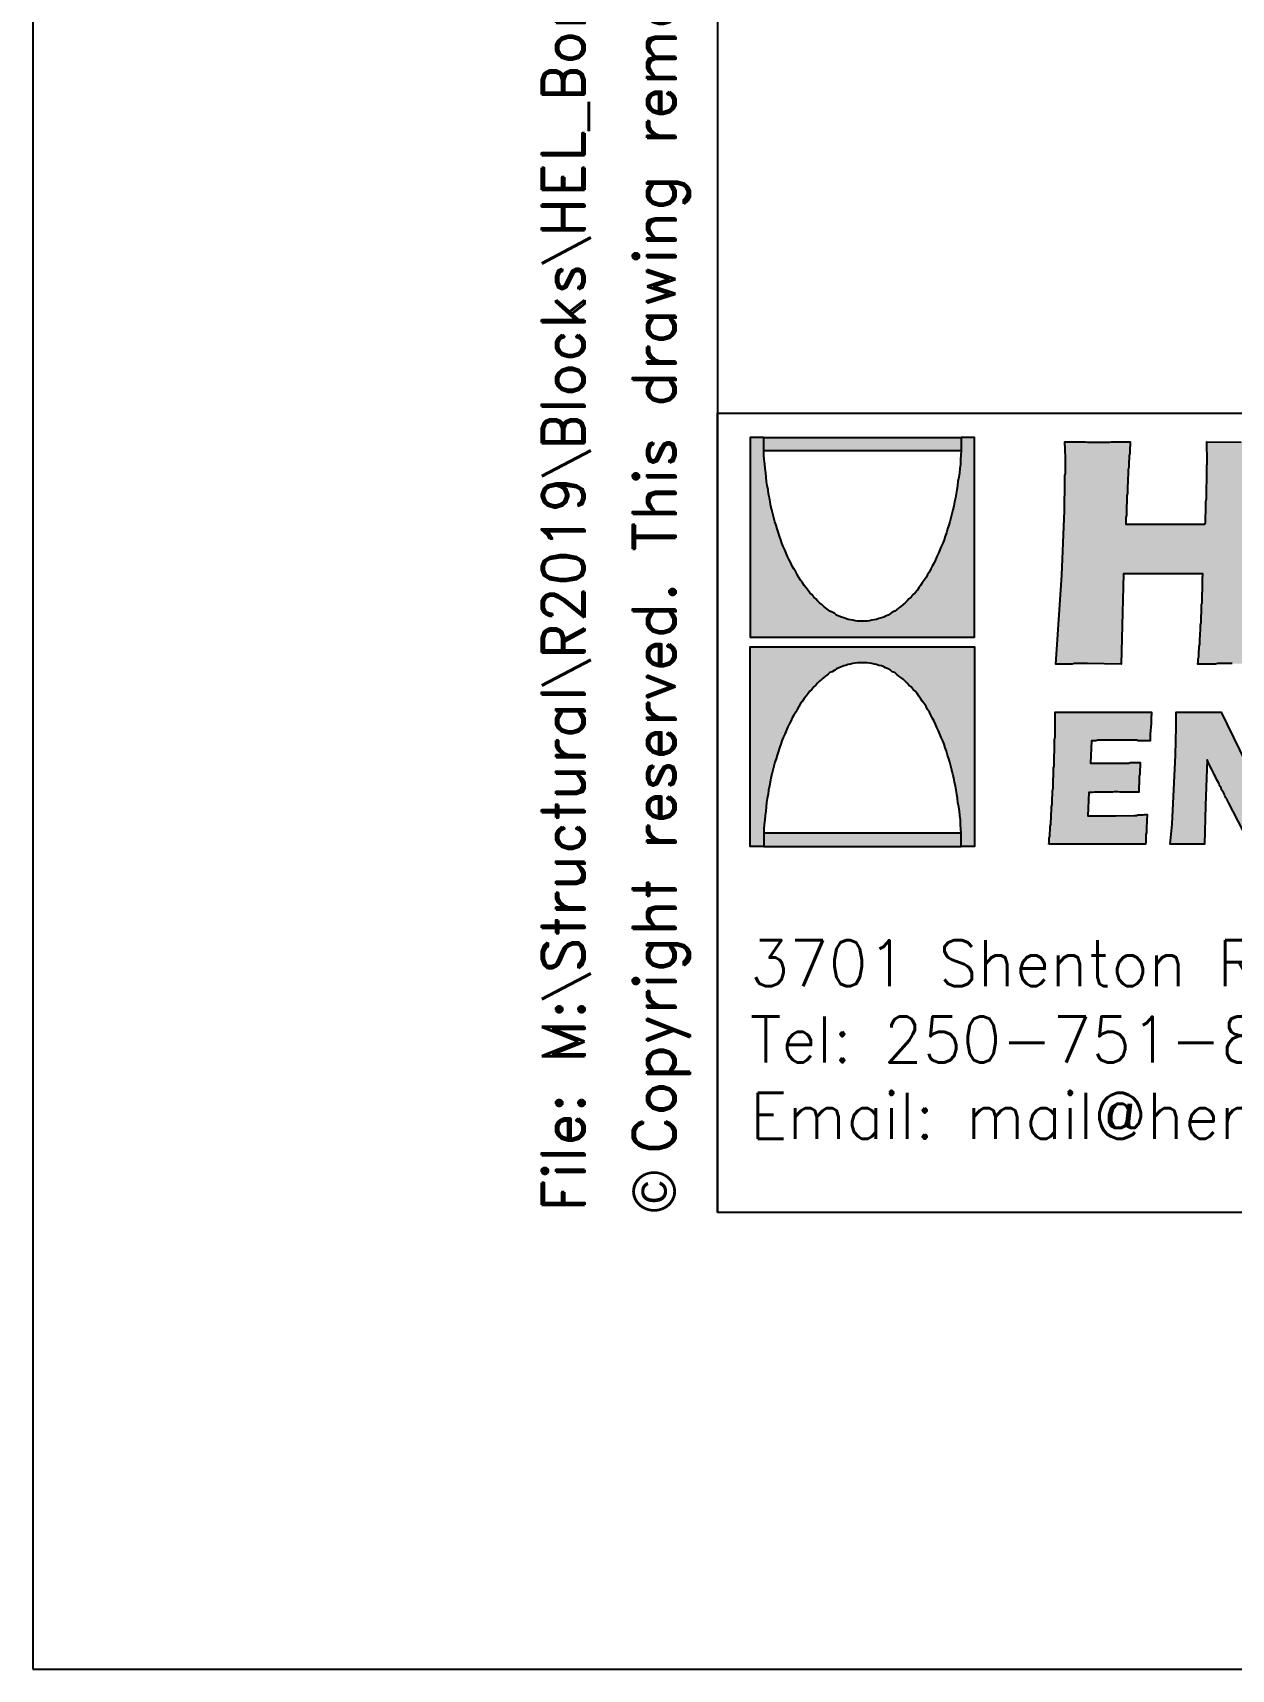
# Model space of a CAD drawing. Extents: x 0 to 8.5, y -0.4 to 11.
# Drawn here: x 0 to 1.313, y 0 to 1.791 of the extents above; entities that cross this region are included whole.
import ezdxf

# ---------------------------------------------------------------- set-up
doc = ezdxf.new("R2010")
doc.units = 0
doc.header["$LTSCALE"] = 10
doc.header["$MEASUREMENT"] = 0
doc.layers.add('BDR-18', color=1, linetype='Continuous')
doc.layers.add('BDR-25', color=4, linetype='Continuous')
doc.styles.add('HEL-Logo2', font='ROMANS.shx')
doc.styles.add('HEL-Title4', font='romand.shx')

# ---------------------------------------------------------------- blocks, each defined once
blk = doc.blocks.new('hel_logo_sm_borderless')
at = {"layer": 'BDR-18', "linetype": 'ByBlock'}
h = blk.add_hatch(color=256, dxfattribs=at)
h.dxf.hatch_style = 1
h.paths.add_polyline_path([(0.0506, -0.0267), (0.2668, -0.0267), (0.2668, -0.0413), (0.0506, -0.0413)], flags=17)
h.paths.add_polyline_path([(0.0506, -0.0413), (0.0506, -0.0267), (0.0501, -0.0267), (0.0355, -0.0267), (0.0355, -0.2451), (0.2814, -0.2451), (0.2814, -0.0267), (0.2673, -0.0267), (0.2668, -0.0267), (0.2668, -0.0413), (0.2663, -0.046), (0.2658, -0.0507), (0.2658, -0.0559), (0.2653, -0.0606), (0.2647, -0.0653), (0.2642, -0.07), (0.2632, -0.0747), (0.2626, -0.0794), (0.2621, -0.0841), (0.2611, -0.0882), (0.2606, -0.0929), (0.2595, -0.0971), (0.2585, -0.1018), (0.2574, -0.1059), (0.2564, -0.1101), (0.2554, -0.1148), (0.2543, -0.119), (0.2533, -0.1226), (0.2517, -0.1268), (0.2507, -0.1309), (0.2491, -0.1346), (0.2481, -0.1388), (0.2465, -0.1424), (0.2449, -0.1461), (0.2434, -0.1497), (0.2418, -0.1533), (0.2402, -0.157), (0.2387, -0.1606), (0.2371, -0.1638), (0.235, -0.1674), (0.2335, -0.1705), (0.2319, -0.1737), (0.2298, -0.1768), (0.2283, -0.1799), (0.2262, -0.183), (0.2241, -0.1857), (0.222, -0.1888), (0.2204, -0.1914), (0.2184, -0.194), (0.2163, -0.1966), (0.2142, -0.1987), (0.2121, -0.2013), (0.2095, -0.2034), (0.2074, -0.2055), (0.2053, -0.2075), (0.2032, -0.2096), (0.2006, -0.2117), (0.1986, -0.2133), (0.196, -0.2154), (0.1939, -0.2169), (0.1913, -0.218), (0.1892, -0.2195), (0.1866, -0.2211), (0.184, -0.2221), (0.1819, -0.2232), (0.1793, -0.2242), (0.1767, -0.2247), (0.1741, -0.2258), (0.1715, -0.2263), (0.1689, -0.2268), (0.1663, -0.2273), (0.1636, -0.2279), (0.161, -0.2279), (0.1584, -0.2279), (0.1558, -0.2279), (0.1532, -0.2279), (0.1506, -0.2273), (0.148, -0.2268), (0.1454, -0.2263), (0.1428, -0.2258), (0.1402, -0.2247), (0.1381, -0.2242), (0.1355, -0.2232), (0.1329, -0.2221), (0.1303, -0.2211), (0.1282, -0.2195), (0.1256, -0.218), (0.123, -0.2169), (0.1209, -0.2154), (0.1183, -0.2133), (0.1162, -0.2117), (0.1141, -0.2096), (0.1115, -0.2075), (0.1095, -0.2055), (0.1074, -0.2034), (0.1053, -0.2013), (0.1032, -0.1987), (0.1011, -0.1966), (0.099, -0.194), (0.097, -0.1914), (0.0949, -0.1888), (0.0928, -0.1857), (0.0907, -0.183), (0.0891, -0.1799), (0.0871, -0.1768), (0.0855, -0.1737), (0.0834, -0.1705), (0.0818, -0.1674), (0.0803, -0.1638), (0.0782, -0.1606), (0.0766, -0.157), (0.0751, -0.1533), (0.0735, -0.1497), (0.0719, -0.1461), (0.0704, -0.1424), (0.0693, -0.1388), (0.0678, -0.1346), (0.0667, -0.1309), (0.0652, -0.1268), (0.0641, -0.1226), (0.0626, -0.119), (0.0615, -0.1148), (0.0605, -0.1101), (0.0594, -0.1059), (0.0584, -0.1018), (0.0574, -0.0971), (0.0568, -0.0929), (0.0558, -0.0882), (0.0553, -0.0841), (0.0542, -0.0794), (0.0537, -0.0747), (0.0532, -0.07), (0.0527, -0.0653), (0.0521, -0.0606), (0.0516, -0.0559), (0.0511, -0.0507), (0.0506, -0.046)])
h = blk.add_hatch(color=256, dxfattribs=at)
h.dxf.hatch_style = 1
h.paths.add_polyline_path([(0.3705, -0.2748), (0.3768, -0.1773), (0.3799, -0.1065), (0.3804, -0.0747), (0.3804, -0.0731), (0.3804, -0.0715), (0.3804, -0.07), (0.3804, -0.0679), (0.3809, -0.0663), (0.3809, -0.0648), (0.3809, -0.0632), (0.3809, -0.0616), (0.3809, -0.0596), (0.3809, -0.058), (0.3809, -0.0564), (0.3809, -0.0549), (0.3809, -0.0533), (0.3809, -0.0517), (0.3809, -0.0502), (0.3809, -0.0486), (0.3804, -0.0314), (0.382, -0.0314), (0.3835, -0.0314), (0.3867, -0.0314), (0.3898, -0.0314), (0.3924, -0.0314), (0.395, -0.0314), (0.3976, -0.0314), (0.4002, -0.0314), (0.4028, -0.0314), (0.4049, -0.0319), (0.407, -0.0319), (0.4091, -0.0319), (0.4111, -0.0319), (0.4132, -0.0319), (0.4148, -0.0319), (0.4164, -0.0319), (0.4179, -0.0319), (0.421, -0.0319), (0.4221, -0.0319), (0.4242, -0.0319), (0.4257, -0.0319), (0.4273, -0.0319), (0.4294, -0.0319), (0.4315, -0.0314), (0.4335, -0.0314), (0.4362, -0.0314), (0.4382, -0.0314), (0.4408, -0.0314), (0.4434, -0.0314), (0.4461, -0.0314), (0.4492, -0.0314), (0.4518, -0.0314), (0.4518, -0.033), (0.4518, -0.0346), (0.4518, -0.0361), (0.4513, -0.0377), (0.4513, -0.0392), (0.4513, -0.0408), (0.4513, -0.0424), (0.4513, -0.0439), (0.4507, -0.0471), (0.4507, -0.0502), (0.4502, -0.0533), (0.4502, -0.0564), (0.4502, -0.059), (0.4497, -0.0622), (0.4497, -0.0653), (0.4497, -0.0679), (0.4492, -0.071), (0.4492, -0.0742), (0.4492, -0.0768), (0.4487, -0.0794), (0.4487, -0.0825), (0.4487, -0.0851), (0.4487, -0.0877), (0.4481, -0.0908), (0.4481, -0.0934), (0.4481, -0.096), (0.4481, -0.0986), (0.4476, -0.1012), (0.4476, -0.1039), (0.4476, -0.1065), (0.4476, -0.1091), (0.4476, -0.1117), (0.4471, -0.1143), (0.4471, -0.1169), (0.4471, -0.1195), (0.4471, -0.1216), (0.5336, -0.1216), (0.5341, -0.12), (0.5341, -0.1179), (0.5341, -0.1158), (0.5341, -0.1137), (0.5341, -0.1117), (0.5346, -0.1096), (0.5346, -0.107), (0.5346, -0.1044), (0.5346, -0.1023), (0.5346, -0.0997), (0.5346, -0.0966), (0.5352, -0.094), (0.5352, -0.0913), (0.5352, -0.0882), (0.5352, -0.0851), (0.5352, -0.0835), (0.5352, -0.0825), (0.5352, -0.0809), (0.5352, -0.0794), (0.5357, -0.0762), (0.5357, -0.0736), (0.5357, -0.071), (0.5357, -0.0684), (0.5357, -0.0658), (0.5357, -0.0632), (0.5357, -0.0611), (0.5357, -0.059), (0.5357, -0.0575), (0.5362, -0.0554), (0.5362, -0.0538), (0.5362, -0.0523), (0.5362, -0.0507), (0.5362, -0.0481), (0.5362, -0.0471), (0.5362, -0.0455), (0.5362, -0.0434), (0.5357, -0.0413), (0.5357, -0.0392), (0.5357, -0.0372), (0.5357, -0.034), (0.5357, -0.0314), (0.5732, -0.0319), (0.5753, -0.0319), (0.5763, -0.0319), (0.5779, -0.0319), (0.5789, -0.0319), (0.581, -0.0319), (0.5826, -0.0319), (0.5847, -0.0314), (0.5867, -0.0314), (0.5893, -0.0314), (0.5919, -0.0314), (0.5946, -0.0314), (0.5972, -0.0314), (0.5987, -0.0314), (0.6003, -0.0314), (0.6018, -0.0314), (0.6034, -0.0314), (0.605, -0.0314), (0.6065, -0.0314), (0.6065, -0.034), (0.6065, -0.0372), (0.606, -0.0398), (0.606, -0.0429), (0.606, -0.0455), (0.606, -0.0481), (0.6055, -0.0507), (0.6055, -0.0538), (0.6055, -0.0564), (0.605, -0.059), (0.605, -0.0616), (0.605, -0.0643), (0.6045, -0.0669), (0.6045, -0.0695), (0.6045, -0.0715), (0.6045, -0.0742), (0.6039, -0.0768), (0.6039, -0.0794), (0.6039, -0.0814), (0.6034, -0.0841), (0.6034, -0.0867), (0.6034, -0.0887), (0.6034, -0.0913), (0.6029, -0.0934), (0.6029, -0.096), (0.6029, -0.0981), (0.6029, -0.1002), (0.6024, -0.1028), (0.6024, -0.1049), (0.6024, -0.107), (0.6024, -0.1091), (0.6024, -0.1111), (0.6018, -0.1132), (0.6018, -0.1153), (0.6018, -0.1174), (0.6018, -0.1195), (0.6018, -0.1216), (0.6013, -0.1236), (0.6013, -0.1257), (0.6013, -0.1278), (0.6013, -0.1294), (0.6013, -0.1315), (0.6008, -0.1335), (0.6008, -0.1351), (0.6008, -0.1372), (0.6008, -0.1388), (0.6008, -0.1408), (0.6008, -0.1424), (0.6003, -0.144), (0.6003, -0.1461), (0.6003, -0.1476), (0.6003, -0.1492), (0.6003, -0.1507), (0.6003, -0.1528), (0.6003, -0.1544), (0.5998, -0.156), (0.5998, -0.1575), (0.5998, -0.1591), (0.5998, -0.1617), (0.5998, -0.1648), (0.5998, -0.1679), (0.5992, -0.1705), (0.5992, -0.1731), (0.5992, -0.1763), (0.5992, -0.1789), (0.5992, -0.182), (0.5992, -0.1851), (0.5987, -0.1883), (0.5987, -0.1909), (0.5987, -0.194), (0.5987, -0.1956), (0.5987, -0.1971), (0.5987, -0.1987), (0.5987, -0.2002), (0.5987, -0.2018), (0.5987, -0.2039), (0.5987, -0.2055), (0.5987, -0.207), (0.5987, -0.2086), (0.5982, -0.2101), (0.5982, -0.2117), (0.5982, -0.2133), (0.5982, -0.2154), (0.5982, -0.2169), (0.5982, -0.2185), (0.5982, -0.22), (0.5982, -0.2216), (0.5982, -0.2237), (0.5982, -0.2253), (0.5982, -0.2268), (0.5982, -0.2289), (0.5982, -0.2305), (0.5982, -0.232), (0.5982, -0.2341), (0.5982, -0.2357), (0.5982, -0.2372), (0.5982, -0.2393), (0.5982, -0.2409), (0.5982, -0.243), (0.5982, -0.2445), (0.5982, -0.2466), (0.5982, -0.2482), (0.5982, -0.2503), (0.5982, -0.2518), (0.5982, -0.2539), (0.5982, -0.2555), (0.5982, -0.2576), (0.5982, -0.2596), (0.5982, -0.2612), (0.5982, -0.2633), (0.5982, -0.2649), (0.5982, -0.2669), (0.5982, -0.269), (0.5982, -0.2711), (0.5982, -0.2727), (0.5982, -0.2748), (0.5633, -0.2742), (0.5607, -0.2742), (0.5596, -0.2742), (0.5581, -0.2742), (0.556, -0.2742), (0.5544, -0.2742), (0.5523, -0.2742), (0.5497, -0.2742), (0.5477, -0.2742), (0.5451, -0.2748), (0.5424, -0.2748), (0.5393, -0.2748), (0.5378, -0.2748), (0.5362, -0.2748), (0.5346, -0.2748), (0.5331, -0.2748), (0.531, -0.2748), (0.5294, -0.2748), (0.5279, -0.2748), (0.5258, -0.2748), (0.5263, -0.2721), (0.5263, -0.2695), (0.5268, -0.2664), (0.5268, -0.2638), (0.5268, -0.2612), (0.5273, -0.2581), (0.5273, -0.2555), (0.5279, -0.2529), (0.5279, -0.2497), (0.5279, -0.2466), (0.5284, -0.244), (0.5284, -0.2409), (0.5289, -0.2378), (0.5289, -0.2352), (0.5289, -0.232), (0.5294, -0.2289), (0.5294, -0.2273), (0.5294, -0.2258), (0.5294, -0.2242), (0.5294, -0.2226), (0.5294, -0.2211), (0.5299, -0.2195), (0.5299, -0.218), (0.5299, -0.2164), (0.5299, -0.2148), (0.5299, -0.2133), (0.5299, -0.2112), (0.5299, -0.2096), (0.5305, -0.2081), (0.5305, -0.2065), (0.5305, -0.2049), (0.5305, -0.2034), (0.5305, -0.2018), (0.5305, -0.1997), (0.5305, -0.1982), (0.5305, -0.1966), (0.531, -0.195), (0.531, -0.1935), (0.531, -0.1914), (0.531, -0.1898), (0.531, -0.1883), (0.531, -0.1862), (0.531, -0.1846), (0.531, -0.183), (0.531, -0.181), (0.531, -0.1794), (0.5315, -0.1778), (0.5315, -0.1758), (0.4445, -0.1758), (0.4419, -0.2748), (0.4049, -0.2742), (0.4028, -0.2742), (0.4012, -0.2742), (0.4002, -0.2742), (0.3986, -0.2742), (0.3966, -0.2742), (0.395, -0.2742), (0.3929, -0.2742), (0.3908, -0.2742), (0.3882, -0.2748), (0.3856, -0.2748), (0.383, -0.2748), (0.3804, -0.2748), (0.3788, -0.2748), (0.3773, -0.2748), (0.3757, -0.2748), (0.3742, -0.2748), (0.3726, -0.2748)])
h = blk.add_hatch(color=256, dxfattribs=at)
h.dxf.hatch_style = 1
h.paths.add_polyline_path([(0.0506, -0.4743), (0.2668, -0.4743), (0.2668, -0.4597), (0.0506, -0.4597)], flags=17)
h.paths.add_polyline_path([(0.0506, -0.4597), (0.0506, -0.4743), (0.0501, -0.4743), (0.0355, -0.4743), (0.0355, -0.256), (0.2814, -0.256), (0.2814, -0.4743), (0.2673, -0.4743), (0.2668, -0.4743), (0.2668, -0.4597), (0.2663, -0.455), (0.2658, -0.4503), (0.2658, -0.4451), (0.2653, -0.4404), (0.2647, -0.4358), (0.2642, -0.4311), (0.2632, -0.4264), (0.2626, -0.4217), (0.2621, -0.417), (0.2611, -0.4128), (0.2606, -0.4081), (0.2595, -0.404), (0.2585, -0.3993), (0.2574, -0.3951), (0.2564, -0.3909), (0.2554, -0.3863), (0.2543, -0.3821), (0.2533, -0.3784), (0.2517, -0.3743), (0.2507, -0.3701), (0.2491, -0.3665), (0.2481, -0.3623), (0.2465, -0.3586), (0.2449, -0.355), (0.2434, -0.3513), (0.2418, -0.3477), (0.2402, -0.3441), (0.2387, -0.3404), (0.2371, -0.3373), (0.235, -0.3336), (0.2335, -0.3305), (0.2319, -0.3274), (0.2298, -0.3243), (0.2283, -0.3211), (0.2262, -0.318), (0.2241, -0.3154), (0.222, -0.3123), (0.2204, -0.3097), (0.2184, -0.3071), (0.2163, -0.3045), (0.2142, -0.3024), (0.2121, -0.2998), (0.2095, -0.2977), (0.2074, -0.2956), (0.2053, -0.2935), (0.2032, -0.2914), (0.2006, -0.2893), (0.1986, -0.2878), (0.196, -0.2857), (0.1939, -0.2841), (0.1913, -0.2831), (0.1892, -0.2815), (0.1866, -0.28), (0.184, -0.2789), (0.1819, -0.2779), (0.1793, -0.2768), (0.1767, -0.2763), (0.1741, -0.2753), (0.1715, -0.2748), (0.1689, -0.2742), (0.1663, -0.2737), (0.1636, -0.2732), (0.161, -0.2732), (0.1584, -0.2732), (0.1558, -0.2732), (0.1532, -0.2732), (0.1506, -0.2737), (0.148, -0.2742), (0.1454, -0.2748), (0.1428, -0.2753), (0.1402, -0.2763), (0.1381, -0.2768), (0.1355, -0.2779), (0.1329, -0.2789), (0.1303, -0.28), (0.1282, -0.2815), (0.1256, -0.2831), (0.123, -0.2841), (0.1209, -0.2857), (0.1183, -0.2878), (0.1162, -0.2893), (0.1141, -0.2914), (0.1115, -0.2935), (0.1095, -0.2956), (0.1074, -0.2977), (0.1053, -0.2998), (0.1032, -0.3024), (0.1011, -0.3045), (0.099, -0.3071), (0.097, -0.3097), (0.0949, -0.3123), (0.0928, -0.3154), (0.0907, -0.318), (0.0891, -0.3211), (0.0871, -0.3243), (0.0855, -0.3274), (0.0834, -0.3305), (0.0818, -0.3336), (0.0803, -0.3373), (0.0782, -0.3404), (0.0766, -0.3441), (0.0751, -0.3477), (0.0735, -0.3513), (0.0719, -0.355), (0.0704, -0.3586), (0.0693, -0.3623), (0.0678, -0.3665), (0.0667, -0.3701), (0.0652, -0.3743), (0.0641, -0.3784), (0.0626, -0.3821), (0.0615, -0.3863), (0.0605, -0.3909), (0.0594, -0.3951), (0.0584, -0.3993), (0.0574, -0.404), (0.0568, -0.4081), (0.0558, -0.4128), (0.0553, -0.417), (0.0542, -0.4217), (0.0537, -0.4264), (0.0532, -0.4311), (0.0527, -0.4358), (0.0521, -0.4404), (0.0516, -0.4451), (0.0511, -0.4503), (0.0506, -0.455)])
h = blk.add_hatch(color=256, dxfattribs=at)
h.dxf.hatch_style = 1
h.paths.add_polyline_path([(0.3627, -0.4717), (0.3632, -0.4701), (0.3632, -0.4686), (0.3632, -0.467), (0.3632, -0.4649), (0.3637, -0.4634), (0.3637, -0.4618), (0.3637, -0.4602), (0.3637, -0.4587), (0.3643, -0.4571), (0.3643, -0.4556), (0.3643, -0.4524), (0.3648, -0.4498), (0.3648, -0.4467), (0.3653, -0.4441), (0.3653, -0.441), (0.3653, -0.4384), (0.3658, -0.4358), (0.3658, -0.4331), (0.3658, -0.4311), (0.3663, -0.4285), (0.3663, -0.4259), (0.3663, -0.4238), (0.3663, -0.4212), (0.3669, -0.4186), (0.3669, -0.416), (0.3669, -0.4133), (0.3674, -0.4107), (0.3674, -0.4076), (0.3674, -0.4045), (0.3674, -0.4029), (0.3674, -0.4014), (0.3674, -0.3998), (0.3679, -0.3982), (0.3679, -0.3967), (0.3679, -0.3951), (0.3679, -0.3936), (0.3679, -0.3915), (0.3679, -0.3899), (0.3679, -0.3883), (0.3684, -0.3863), (0.3684, -0.3847), (0.3684, -0.3826), (0.3684, -0.381), (0.3684, -0.379), (0.3684, -0.3769), (0.3684, -0.3753), (0.3684, -0.3732), (0.3689, -0.3717), (0.3689, -0.3696), (0.3689, -0.368), (0.3689, -0.3665), (0.3689, -0.3649), (0.3689, -0.3633), (0.3689, -0.3612), (0.3689, -0.3602), (0.3689, -0.3571), (0.3695, -0.3545), (0.3695, -0.3519), (0.3695, -0.3493), (0.3695, -0.3467), (0.3695, -0.3446), (0.3695, -0.343), (0.3695, -0.3409), (0.3695, -0.3394), (0.3695, -0.3378), (0.3695, -0.3368), (0.3695, -0.3274), (0.3726, -0.3274), (0.3752, -0.3274), (0.3783, -0.3274), (0.3814, -0.3274), (0.383, -0.3274), (0.3846, -0.3274), (0.3861, -0.3274), (0.3877, -0.3274), (0.3893, -0.3274), (0.3908, -0.3274), (0.3924, -0.3274), (0.394, -0.3274), (0.396, -0.3274), (0.3976, -0.3274), (0.3992, -0.3274), (0.4012, -0.3274), (0.4028, -0.3274), (0.4049, -0.3274), (0.4065, -0.3274), (0.4085, -0.3274), (0.4101, -0.3274), (0.4122, -0.3274), (0.4137, -0.3274), (0.4158, -0.3274), (0.4179, -0.3274), (0.4195, -0.3274), (0.4216, -0.3274), (0.4236, -0.3274), (0.4252, -0.3274), (0.4273, -0.3274), (0.4289, -0.3274), (0.4309, -0.3274), (0.4325, -0.3274), (0.4341, -0.3274), (0.4362, -0.3274), (0.4377, -0.3274), (0.4393, -0.3274), (0.4414, -0.3274), (0.4429, -0.3274), (0.4445, -0.3274), (0.4461, -0.3274), (0.4476, -0.3274), (0.4497, -0.3274), (0.4513, -0.3274), (0.4528, -0.3274), (0.4544, -0.3274), (0.456, -0.3274), (0.4575, -0.3274), (0.4591, -0.3274), (0.4606, -0.3274), (0.4638, -0.3274), (0.4664, -0.3274), (0.4695, -0.3274), (0.4726, -0.3274), (0.4752, -0.3274), (0.4752, -0.3305), (0.4747, -0.3315), (0.4747, -0.3336), (0.4747, -0.3347), (0.4747, -0.3362), (0.4747, -0.3378), (0.4747, -0.3399), (0.4737, -0.3513), (0.4737, -0.3534), (0.4737, -0.355), (0.4737, -0.3571), (0.4737, -0.3586), (0.4716, -0.3586), (0.4695, -0.3586), (0.4669, -0.3586), (0.4648, -0.3586), (0.4627, -0.3586), (0.4606, -0.3586), (0.4591, -0.3581), (0.457, -0.3581), (0.4549, -0.3581), (0.4533, -0.3581), (0.4513, -0.3581), (0.4497, -0.3581), (0.4481, -0.3581), (0.4461, -0.3581), (0.4445, -0.3581), (0.4429, -0.3581), (0.4414, -0.3581), (0.4398, -0.3581), (0.4382, -0.3581), (0.4367, -0.3581), (0.4341, -0.3581), (0.4315, -0.3581), (0.4294, -0.3581), (0.4278, -0.3581), (0.4257, -0.3581), (0.4247, -0.3581), (0.4231, -0.3581), (0.4221, -0.3581), (0.4205, -0.3581), (0.4184, -0.3581), (0.4164, -0.3581), (0.4143, -0.3586), (0.4122, -0.3586), (0.4096, -0.3586), (0.4085, -0.3831), (0.4117, -0.3831), (0.4143, -0.3831), (0.4158, -0.3831), (0.4174, -0.3831), (0.419, -0.3831), (0.4205, -0.3831), (0.4221, -0.3831), (0.4242, -0.3831), (0.4257, -0.3831), (0.4273, -0.3831), (0.4294, -0.3831), (0.4309, -0.3831), (0.433, -0.3831), (0.4346, -0.3831), (0.4362, -0.3831), (0.4382, -0.3831), (0.4398, -0.3831), (0.4408, -0.3831), (0.4424, -0.3831), (0.4445, -0.3831), (0.4461, -0.3831), (0.4481, -0.3831), (0.4502, -0.3831), (0.4523, -0.3826), (0.4549, -0.3826), (0.4575, -0.3826), (0.4601, -0.3826), (0.4627, -0.3826), (0.4627, -0.3842), (0.4627, -0.3863), (0.4627, -0.3878), (0.4622, -0.3894), (0.4622, -0.3915), (0.4622, -0.3936), (0.4622, -0.3956), (0.4617, -0.3972), (0.4617, -0.3993), (0.4617, -0.4014), (0.4617, -0.4034), (0.4617, -0.4061), (0.4612, -0.4081), (0.4612, -0.4102), (0.4612, -0.4123), (0.4612, -0.4149), (0.4591, -0.4149), (0.457, -0.4149), (0.4554, -0.4149), (0.4533, -0.4149), (0.4518, -0.4149), (0.4497, -0.4149), (0.4481, -0.4149), (0.4466, -0.4149), (0.445, -0.4149), (0.4434, -0.4149), (0.4408, -0.4149), (0.4382, -0.4144), (0.4356, -0.4144), (0.4341, -0.4144), (0.4325, -0.4149), (0.4309, -0.4149), (0.4294, -0.4149), (0.4273, -0.4149), (0.4257, -0.4149), (0.4236, -0.4149), (0.4221, -0.4149), (0.42, -0.4149), (0.4184, -0.4149), (0.4164, -0.4149), (0.4148, -0.4149), (0.4127, -0.4149), (0.4106, -0.4154), (0.4085, -0.4154), (0.4065, -0.4154), (0.4054, -0.441), (0.4164, -0.441), (0.4179, -0.441), (0.4195, -0.441), (0.4216, -0.441), (0.4236, -0.441), (0.4263, -0.441), (0.4278, -0.441), (0.4294, -0.441), (0.4309, -0.441), (0.4325, -0.441), (0.4346, -0.441), (0.4362, -0.441), (0.456, -0.4404), (0.457, -0.4404), (0.4586, -0.4404), (0.4601, -0.4399), (0.4617, -0.4399), (0.4638, -0.4399), (0.4659, -0.4399), (0.4679, -0.4394), (0.4705, -0.4394), (0.4705, -0.4415), (0.47, -0.4436), (0.47, -0.4451), (0.47, -0.4472), (0.47, -0.4493), (0.4695, -0.4514), (0.4695, -0.4535), (0.4695, -0.4556), (0.4695, -0.4576), (0.4695, -0.4592), (0.469, -0.4613), (0.469, -0.4634), (0.469, -0.4655), (0.469, -0.4675), (0.469, -0.4696), (0.4685, -0.4717), (0.4659, -0.4717), (0.4627, -0.4717), (0.4596, -0.4717), (0.457, -0.4717), (0.4539, -0.4717), (0.4507, -0.4717), (0.4492, -0.4717), (0.4476, -0.4717), (0.4461, -0.4717), (0.4445, -0.4717), (0.4429, -0.4717), (0.4414, -0.4717), (0.4398, -0.4717), (0.4382, -0.4717), (0.4362, -0.4717), (0.4346, -0.4717), (0.433, -0.4717), (0.4315, -0.4717), (0.4299, -0.4717), (0.4283, -0.4717), (0.4263, -0.4717), (0.4247, -0.4717), (0.4231, -0.4717), (0.4216, -0.4717), (0.4195, -0.4717), (0.4179, -0.4717), (0.3762, -0.4717)])
h = blk.add_hatch(color=256, dxfattribs=at)
h.dxf.hatch_style = 1
h.paths.add_polyline_path([(0.4956, -0.4717), (0.4976, -0.4498), (0.5013, -0.3743), (0.5023, -0.3435), (0.5023, -0.3274), (0.5044, -0.3274), (0.506, -0.3274), (0.5075, -0.3274), (0.5096, -0.3274), (0.5112, -0.3274), (0.5127, -0.3274), (0.5148, -0.3274), (0.5164, -0.3274), (0.518, -0.3274), (0.5195, -0.3274), (0.5211, -0.3274), (0.5226, -0.3274), (0.5253, -0.3274), (0.5284, -0.3274), (0.5305, -0.3274), (0.5331, -0.3274), (0.5352, -0.3274), (0.5383, -0.3274), (0.5393, -0.3274), (0.5409, -0.3274), (0.5424, -0.3274), (0.544, -0.3274), (0.5456, -0.3274), (0.5477, -0.3274), (0.5492, -0.3274), (0.5513, -0.3274), (0.5914, -0.4097), (0.5972, -0.4217), (0.5972, -0.4191), (0.5972, -0.417), (0.5977, -0.4144), (0.5977, -0.4118), (0.5977, -0.4092), (0.5977, -0.4061), (0.5982, -0.4034), (0.5982, -0.4019), (0.5982, -0.4003), (0.5982, -0.3988), (0.5982, -0.3972), (0.5982, -0.3951), (0.5982, -0.3936), (0.5987, -0.392), (0.5987, -0.3904), (0.5987, -0.3883), (0.5987, -0.3868), (0.5987, -0.3852), (0.5987, -0.3831), (0.5987, -0.3816), (0.5987, -0.3795), (0.5992, -0.3774), (0.5992, -0.3758), (0.5992, -0.3738), (0.5992, -0.3717), (0.5992, -0.3696), (0.5992, -0.3675), (0.5992, -0.3659), (0.5992, -0.3639), (0.5998, -0.3623), (0.5998, -0.3602), (0.5998, -0.3586), (0.5998, -0.3566), (0.5998, -0.355), (0.5998, -0.3534), (0.5998, -0.3519), (0.5998, -0.3503), (0.5998, -0.3487), (0.5998, -0.3472), (0.6003, -0.3446), (0.6003, -0.342), (0.6003, -0.3394), (0.6003, -0.3368), (0.6003, -0.3347), (0.6003, -0.3326), (0.6003, -0.3305), (0.6003, -0.3289), (0.6003, -0.3274), (0.6034, -0.3274), (0.606, -0.3274), (0.6086, -0.3274), (0.6107, -0.3274), (0.6133, -0.3274), (0.6154, -0.3274), (0.617, -0.3274), (0.619, -0.3274), (0.6201, -0.3274), (0.6211, -0.3274), (0.6232, -0.3274), (0.6253, -0.3274), (0.6279, -0.3274), (0.6289, -0.3274), (0.6305, -0.3274), (0.6321, -0.3274), (0.6336, -0.3274), (0.6357, -0.3274), (0.6373, -0.3274), (0.6352, -0.3586), (0.631, -0.4467), (0.6305, -0.4717), (0.6274, -0.4717), (0.6243, -0.4717), (0.6216, -0.4717), (0.6185, -0.4717), (0.6159, -0.4717), (0.6128, -0.4717), (0.6102, -0.4717), (0.6076, -0.4717), (0.605, -0.4717), (0.6024, -0.4717), (0.5998, -0.4717), (0.5982, -0.4717), (0.5966, -0.4717), (0.5951, -0.4717), (0.5935, -0.4717), (0.5919, -0.4717), (0.5904, -0.4717), (0.5883, -0.4717), (0.5867, -0.4717), (0.5847, -0.4717), (0.5826, -0.4717), (0.5815, -0.4696), (0.5805, -0.467), (0.5794, -0.4649), (0.5784, -0.4628), (0.5774, -0.4613), (0.5768, -0.4597), (0.5763, -0.4582), (0.5753, -0.4566), (0.5596, -0.4264), (0.5586, -0.4248), (0.5576, -0.4227), (0.5565, -0.4212), (0.5555, -0.4191), (0.555, -0.4175), (0.5539, -0.4154), (0.5529, -0.4139), (0.5518, -0.4123), (0.5513, -0.4102), (0.5503, -0.4087), (0.5492, -0.4066), (0.5487, -0.405), (0.5477, -0.4034), (0.5466, -0.4014), (0.5461, -0.3998), (0.5451, -0.3982), (0.544, -0.3962), (0.543, -0.3936), (0.5419, -0.3915), (0.5409, -0.3894), (0.5393, -0.3868), (0.5383, -0.3842), (0.5372, -0.3821), (0.5362, -0.3795), (0.5341, -0.4295), (0.5331, -0.4717), (0.5305, -0.4717), (0.5279, -0.4717), (0.5253, -0.4717), (0.5226, -0.4717), (0.5206, -0.4717), (0.5185, -0.4717), (0.5169, -0.4717), (0.5154, -0.4717), (0.5138, -0.4717), (0.5122, -0.4717), (0.5101, -0.4717), (0.5075, -0.4717), (0.5055, -0.4717), (0.5039, -0.4717), (0.5023, -0.4717), (0.5008, -0.4717), (0.4992, -0.4717), (0.4976, -0.4717)])
for points in [[(0.0506, -0.0413), (0.0506, -0.0267), (0.0501, -0.0267), (0.0355, -0.0267), (0.0355, -0.2451), (0.2814, -0.2451), (0.2814, -0.0267), (0.2673, -0.0267), (0.2668, -0.0267), (0.2668, -0.0413), (0.2663, -0.046), (0.2658, -0.0507), (0.2658, -0.0559), (0.2653, -0.0606), (0.2647, -0.0653), (0.2642, -0.07), (0.2632, -0.0747), (0.2626, -0.0794), (0.2621, -0.0841), (0.2611, -0.0882), (0.2606, -0.0929), (0.2595, -0.0971), (0.2585, -0.1018), (0.2574, -0.1059), (0.2564, -0.1101), (0.2554, -0.1148), (0.2543, -0.119), (0.2533, -0.1226), (0.2517, -0.1268), (0.2507, -0.1309), (0.2491, -0.1346), (0.2481, -0.1388), (0.2465, -0.1424), (0.2449, -0.1461), (0.2434, -0.1497), (0.2418, -0.1533), (0.2402, -0.157), (0.2387, -0.1606), (0.2371, -0.1638), (0.235, -0.1674), (0.2335, -0.1705), (0.2319, -0.1737), (0.2298, -0.1768), (0.2283, -0.1799), (0.2262, -0.183), (0.2241, -0.1857), (0.222, -0.1888), (0.2204, -0.1914), (0.2184, -0.194), (0.2163, -0.1966), (0.2142, -0.1987), (0.2121, -0.2013), (0.2095, -0.2034), (0.2074, -0.2055), (0.2053, -0.2075), (0.2032, -0.2096), (0.2006, -0.2117), (0.1986, -0.2133), (0.196, -0.2154), (0.1939, -0.2169), (0.1913, -0.218), (0.1892, -0.2195), (0.1866, -0.2211), (0.184, -0.2221), (0.1819, -0.2232), (0.1793, -0.2242), (0.1767, -0.2247), (0.1741, -0.2258), (0.1715, -0.2263), (0.1689, -0.2268), (0.1663, -0.2273), (0.1636, -0.2279), (0.161, -0.2279), (0.1584, -0.2279), (0.1558, -0.2279), (0.1532, -0.2279), (0.1506, -0.2273), (0.148, -0.2268), (0.1454, -0.2263), (0.1428, -0.2258), (0.1402, -0.2247), (0.1381, -0.2242), (0.1355, -0.2232), (0.1329, -0.2221), (0.1303, -0.2211), (0.1282, -0.2195), (0.1256, -0.218), (0.123, -0.2169), (0.1209, -0.2154), (0.1183, -0.2133), (0.1162, -0.2117), (0.1141, -0.2096), (0.1115, -0.2075), (0.1095, -0.2055), (0.1074, -0.2034), (0.1053, -0.2013), (0.1032, -0.1987), (0.1011, -0.1966), (0.099, -0.194), (0.097, -0.1914), (0.0949, -0.1888), (0.0928, -0.1857), (0.0907, -0.183), (0.0891, -0.1799), (0.0871, -0.1768), (0.0855, -0.1737), (0.0834, -0.1705), (0.0818, -0.1674), (0.0803, -0.1638), (0.0782, -0.1606), (0.0766, -0.157), (0.0751, -0.1533), (0.0735, -0.1497), (0.0719, -0.1461), (0.0704, -0.1424), (0.0693, -0.1388), (0.0678, -0.1346), (0.0667, -0.1309), (0.0652, -0.1268), (0.0641, -0.1226), (0.0626, -0.119), (0.0615, -0.1148), (0.0605, -0.1101), (0.0594, -0.1059), (0.0584, -0.1018), (0.0574, -0.0971), (0.0568, -0.0929), (0.0558, -0.0882), (0.0553, -0.0841), (0.0542, -0.0794), (0.0537, -0.0747), (0.0532, -0.07), (0.0527, -0.0653), (0.0521, -0.0606), (0.0516, -0.0559), (0.0511, -0.0507), (0.0506, -0.046)], [(0.0506, -0.0267), (0.2668, -0.0267), (0.2668, -0.0413), (0.0506, -0.0413)], [(0.0506, -0.4597), (0.0506, -0.4743), (0.0501, -0.4743), (0.0355, -0.4743), (0.0355, -0.256), (0.2814, -0.256), (0.2814, -0.4743), (0.2673, -0.4743), (0.2668, -0.4743), (0.2668, -0.4597), (0.2663, -0.455), (0.2658, -0.4503), (0.2658, -0.4451), (0.2653, -0.4404), (0.2647, -0.4358), (0.2642, -0.4311), (0.2632, -0.4264), (0.2626, -0.4217), (0.2621, -0.417), (0.2611, -0.4128), (0.2606, -0.4081), (0.2595, -0.404), (0.2585, -0.3993), (0.2574, -0.3951), (0.2564, -0.3909), (0.2554, -0.3863), (0.2543, -0.3821), (0.2533, -0.3784), (0.2517, -0.3743), (0.2507, -0.3701), (0.2491, -0.3665), (0.2481, -0.3623), (0.2465, -0.3586), (0.2449, -0.355), (0.2434, -0.3513), (0.2418, -0.3477), (0.2402, -0.3441), (0.2387, -0.3404), (0.2371, -0.3373), (0.235, -0.3336), (0.2335, -0.3305), (0.2319, -0.3274), (0.2298, -0.3243), (0.2283, -0.3211), (0.2262, -0.318), (0.2241, -0.3154), (0.222, -0.3123), (0.2204, -0.3097), (0.2184, -0.3071), (0.2163, -0.3045), (0.2142, -0.3024), (0.2121, -0.2998), (0.2095, -0.2977), (0.2074, -0.2956), (0.2053, -0.2935), (0.2032, -0.2914), (0.2006, -0.2893), (0.1986, -0.2878), (0.196, -0.2857), (0.1939, -0.2841), (0.1913, -0.2831), (0.1892, -0.2815), (0.1866, -0.28), (0.184, -0.2789), (0.1819, -0.2779), (0.1793, -0.2768), (0.1767, -0.2763), (0.1741, -0.2753), (0.1715, -0.2748), (0.1689, -0.2742), (0.1663, -0.2737), (0.1636, -0.2732), (0.161, -0.2732), (0.1584, -0.2732), (0.1558, -0.2732), (0.1532, -0.2732), (0.1506, -0.2737), (0.148, -0.2742), (0.1454, -0.2748), (0.1428, -0.2753), (0.1402, -0.2763), (0.1381, -0.2768), (0.1355, -0.2779), (0.1329, -0.2789), (0.1303, -0.28), (0.1282, -0.2815), (0.1256, -0.2831), (0.123, -0.2841), (0.1209, -0.2857), (0.1183, -0.2878), (0.1162, -0.2893), (0.1141, -0.2914), (0.1115, -0.2935), (0.1095, -0.2956), (0.1074, -0.2977), (0.1053, -0.2998), (0.1032, -0.3024), (0.1011, -0.3045), (0.099, -0.3071), (0.097, -0.3097), (0.0949, -0.3123), (0.0928, -0.3154), (0.0907, -0.318), (0.0891, -0.3211), (0.0871, -0.3243), (0.0855, -0.3274), (0.0834, -0.3305), (0.0818, -0.3336), (0.0803, -0.3373), (0.0782, -0.3404), (0.0766, -0.3441), (0.0751, -0.3477), (0.0735, -0.3513), (0.0719, -0.355), (0.0704, -0.3586), (0.0693, -0.3623), (0.0678, -0.3665), (0.0667, -0.3701), (0.0652, -0.3743), (0.0641, -0.3784), (0.0626, -0.3821), (0.0615, -0.3863), (0.0605, -0.3909), (0.0594, -0.3951), (0.0584, -0.3993), (0.0574, -0.404), (0.0568, -0.4081), (0.0558, -0.4128), (0.0553, -0.417), (0.0542, -0.4217), (0.0537, -0.4264), (0.0532, -0.4311), (0.0527, -0.4358), (0.0521, -0.4404), (0.0516, -0.4451), (0.0511, -0.4503), (0.0506, -0.455)], [(0.3627, -0.4717), (0.3632, -0.4701), (0.3632, -0.4686), (0.3632, -0.467), (0.3632, -0.4649), (0.3637, -0.4634), (0.3637, -0.4618), (0.3637, -0.4602), (0.3637, -0.4587), (0.3643, -0.4571), (0.3643, -0.4556), (0.3643, -0.4524), (0.3648, -0.4498), (0.3648, -0.4467), (0.3653, -0.4441), (0.3653, -0.441), (0.3653, -0.4384), (0.3658, -0.4358), (0.3658, -0.4331), (0.3658, -0.4311), (0.3663, -0.4285), (0.3663, -0.4259), (0.3663, -0.4238), (0.3663, -0.4212), (0.3669, -0.4186), (0.3669, -0.416), (0.3669, -0.4133), (0.3674, -0.4107), (0.3674, -0.4076), (0.3674, -0.4045), (0.3674, -0.4029), (0.3674, -0.4014), (0.3674, -0.3998), (0.3679, -0.3982), (0.3679, -0.3967), (0.3679, -0.3951), (0.3679, -0.3936), (0.3679, -0.3915), (0.3679, -0.3899), (0.3679, -0.3883), (0.3684, -0.3863), (0.3684, -0.3847), (0.3684, -0.3826), (0.3684, -0.381), (0.3684, -0.379), (0.3684, -0.3769), (0.3684, -0.3753), (0.3684, -0.3732), (0.3689, -0.3717), (0.3689, -0.3696), (0.3689, -0.368), (0.3689, -0.3665), (0.3689, -0.3649), (0.3689, -0.3633), (0.3689, -0.3612), (0.3689, -0.3602), (0.3689, -0.3571), (0.3695, -0.3545), (0.3695, -0.3519), (0.3695, -0.3493), (0.3695, -0.3467), (0.3695, -0.3446), (0.3695, -0.343), (0.3695, -0.3409), (0.3695, -0.3394), (0.3695, -0.3378), (0.3695, -0.3368), (0.3695, -0.3274), (0.3726, -0.3274), (0.3752, -0.3274), (0.3783, -0.3274), (0.3814, -0.3274), (0.383, -0.3274), (0.3846, -0.3274), (0.3861, -0.3274), (0.3877, -0.3274), (0.3893, -0.3274), (0.3908, -0.3274), (0.3924, -0.3274), (0.394, -0.3274), (0.396, -0.3274), (0.3976, -0.3274), (0.3992, -0.3274), (0.4012, -0.3274), (0.4028, -0.3274), (0.4049, -0.3274), (0.4065, -0.3274), (0.4085, -0.3274), (0.4101, -0.3274), (0.4122, -0.3274), (0.4137, -0.3274), (0.4158, -0.3274), (0.4179, -0.3274), (0.4195, -0.3274), (0.4216, -0.3274), (0.4236, -0.3274), (0.4252, -0.3274), (0.4273, -0.3274), (0.4289, -0.3274), (0.4309, -0.3274), (0.4325, -0.3274), (0.4341, -0.3274), (0.4362, -0.3274), (0.4377, -0.3274), (0.4393, -0.3274), (0.4414, -0.3274), (0.4429, -0.3274), (0.4445, -0.3274), (0.4461, -0.3274), (0.4476, -0.3274), (0.4497, -0.3274), (0.4513, -0.3274), (0.4528, -0.3274), (0.4544, -0.3274), (0.456, -0.3274), (0.4575, -0.3274), (0.4591, -0.3274), (0.4606, -0.3274), (0.4638, -0.3274), (0.4664, -0.3274), (0.4695, -0.3274), (0.4726, -0.3274), (0.4752, -0.3274), (0.4752, -0.3305), (0.4747, -0.3315), (0.4747, -0.3336), (0.4747, -0.3347), (0.4747, -0.3362), (0.4747, -0.3378), (0.4747, -0.3399), (0.4737, -0.3513), (0.4737, -0.3534), (0.4737, -0.355), (0.4737, -0.3571), (0.4737, -0.3586), (0.4716, -0.3586), (0.4695, -0.3586), (0.4669, -0.3586), (0.4648, -0.3586), (0.4627, -0.3586), (0.4606, -0.3586), (0.4591, -0.3581), (0.457, -0.3581), (0.4549, -0.3581), (0.4533, -0.3581), (0.4513, -0.3581), (0.4497, -0.3581), (0.4481, -0.3581), (0.4461, -0.3581), (0.4445, -0.3581), (0.4429, -0.3581), (0.4414, -0.3581), (0.4398, -0.3581), (0.4382, -0.3581), (0.4367, -0.3581), (0.4341, -0.3581), (0.4315, -0.3581), (0.4294, -0.3581), (0.4278, -0.3581), (0.4257, -0.3581), (0.4247, -0.3581), (0.4231, -0.3581), (0.4221, -0.3581), (0.4205, -0.3581), (0.4184, -0.3581), (0.4164, -0.3581), (0.4143, -0.3586), (0.4122, -0.3586), (0.4096, -0.3586), (0.4085, -0.3831), (0.4117, -0.3831), (0.4143, -0.3831), (0.4158, -0.3831), (0.4174, -0.3831), (0.419, -0.3831), (0.4205, -0.3831), (0.4221, -0.3831), (0.4242, -0.3831), (0.4257, -0.3831), (0.4273, -0.3831), (0.4294, -0.3831), (0.4309, -0.3831), (0.433, -0.3831), (0.4346, -0.3831), (0.4362, -0.3831), (0.4382, -0.3831), (0.4398, -0.3831), (0.4408, -0.3831), (0.4424, -0.3831), (0.4445, -0.3831), (0.4461, -0.3831), (0.4481, -0.3831), (0.4502, -0.3831), (0.4523, -0.3826), (0.4549, -0.3826), (0.4575, -0.3826), (0.4601, -0.3826), (0.4627, -0.3826), (0.4627, -0.3842), (0.4627, -0.3863), (0.4627, -0.3878), (0.4622, -0.3894), (0.4622, -0.3915), (0.4622, -0.3936), (0.4622, -0.3956), (0.4617, -0.3972), (0.4617, -0.3993), (0.4617, -0.4014), (0.4617, -0.4034), (0.4617, -0.4061), (0.4612, -0.4081), (0.4612, -0.4102), (0.4612, -0.4123), (0.4612, -0.4149), (0.4591, -0.4149), (0.457, -0.4149), (0.4554, -0.4149), (0.4533, -0.4149), (0.4518, -0.4149), (0.4497, -0.4149), (0.4481, -0.4149), (0.4466, -0.4149), (0.445, -0.4149), (0.4434, -0.4149), (0.4408, -0.4149), (0.4382, -0.4144), (0.4356, -0.4144), (0.4341, -0.4144), (0.4325, -0.4149), (0.4309, -0.4149), (0.4294, -0.4149), (0.4273, -0.4149), (0.4257, -0.4149), (0.4236, -0.4149), (0.4221, -0.4149), (0.42, -0.4149), (0.4184, -0.4149), (0.4164, -0.4149), (0.4148, -0.4149), (0.4127, -0.4149), (0.4106, -0.4154), (0.4085, -0.4154), (0.4065, -0.4154), (0.4054, -0.441), (0.4164, -0.441), (0.4179, -0.441), (0.4195, -0.441), (0.4216, -0.441), (0.4236, -0.441), (0.4263, -0.441), (0.4278, -0.441), (0.4294, -0.441), (0.4309, -0.441), (0.4325, -0.441), (0.4346, -0.441), (0.4362, -0.441), (0.456, -0.4404), (0.457, -0.4404), (0.4586, -0.4404), (0.4601, -0.4399), (0.4617, -0.4399), (0.4638, -0.4399), (0.4659, -0.4399), (0.4679, -0.4394), (0.4705, -0.4394), (0.4705, -0.4415), (0.47, -0.4436), (0.47, -0.4451), (0.47, -0.4472), (0.47, -0.4493), (0.4695, -0.4514), (0.4695, -0.4535), (0.4695, -0.4556), (0.4695, -0.4576), (0.4695, -0.4592), (0.469, -0.4613), (0.469, -0.4634), (0.469, -0.4655), (0.469, -0.4675), (0.469, -0.4696), (0.4685, -0.4717), (0.4659, -0.4717), (0.4627, -0.4717), (0.4596, -0.4717), (0.457, -0.4717), (0.4539, -0.4717), (0.4507, -0.4717), (0.4492, -0.4717), (0.4476, -0.4717), (0.4461, -0.4717), (0.4445, -0.4717), (0.4429, -0.4717), (0.4414, -0.4717), (0.4398, -0.4717), (0.4382, -0.4717), (0.4362, -0.4717), (0.4346, -0.4717), (0.433, -0.4717), (0.4315, -0.4717), (0.4299, -0.4717), (0.4283, -0.4717), (0.4263, -0.4717), (0.4247, -0.4717), (0.4231, -0.4717), (0.4216, -0.4717), (0.4195, -0.4717), (0.4179, -0.4717), (0.3762, -0.4717)], [(0.0506, -0.4743), (0.2668, -0.4743), (0.2668, -0.4597), (0.0506, -0.4597)]]:
    blk.add_lwpolyline(points, close=True, dxfattribs=at)
for points in [[(0.5633, -0.2742), (0.5607, -0.2742), (0.5596, -0.2742), (0.5581, -0.2742), (0.556, -0.2742), (0.5544, -0.2742), (0.5523, -0.2742), (0.5497, -0.2742), (0.5477, -0.2742), (0.5451, -0.2748), (0.5424, -0.2748), (0.5393, -0.2748), (0.5378, -0.2748), (0.5362, -0.2748), (0.5346, -0.2748), (0.5331, -0.2748), (0.531, -0.2748), (0.5294, -0.2748), (0.5279, -0.2748), (0.5258, -0.2748), (0.5263, -0.2721), (0.5263, -0.2695), (0.5268, -0.2664), (0.5268, -0.2638), (0.5268, -0.2612), (0.5273, -0.2581), (0.5273, -0.2555), (0.5279, -0.2529), (0.5279, -0.2497), (0.5279, -0.2466), (0.5284, -0.244), (0.5284, -0.2409), (0.5289, -0.2378), (0.5289, -0.2352), (0.5289, -0.232), (0.5294, -0.2289), (0.5294, -0.2273), (0.5294, -0.2258), (0.5294, -0.2242), (0.5294, -0.2226), (0.5294, -0.2211), (0.5299, -0.2195), (0.5299, -0.218), (0.5299, -0.2164), (0.5299, -0.2148), (0.5299, -0.2133), (0.5299, -0.2112), (0.5299, -0.2096), (0.5305, -0.2081), (0.5305, -0.2065), (0.5305, -0.2049), (0.5305, -0.2034), (0.5305, -0.2018), (0.5305, -0.1997), (0.5305, -0.1982), (0.5305, -0.1966), (0.531, -0.195), (0.531, -0.1935), (0.531, -0.1914), (0.531, -0.1898), (0.531, -0.1883), (0.531, -0.1862), (0.531, -0.1846), (0.531, -0.183), (0.531, -0.181), (0.531, -0.1794), (0.5315, -0.1778), (0.5315, -0.1758), (0.4445, -0.1758), (0.4419, -0.2748), (0.4049, -0.2742), (0.4028, -0.2742), (0.4012, -0.2742), (0.4002, -0.2742), (0.3986, -0.2742), (0.3966, -0.2742), (0.395, -0.2742), (0.3929, -0.2742), (0.3908, -0.2742), (0.3882, -0.2748), (0.3856, -0.2748), (0.383, -0.2748), (0.3804, -0.2748), (0.3788, -0.2748), (0.3773, -0.2748), (0.3757, -0.2748), (0.3742, -0.2748), (0.3726, -0.2748), (0.3705, -0.2748), (0.3768, -0.1773), (0.3799, -0.1065), (0.3804, -0.0747), (0.3804, -0.0731), (0.3804, -0.0715), (0.3804, -0.07), (0.3804, -0.0679), (0.3809, -0.0663), (0.3809, -0.0648), (0.3809, -0.0632), (0.3809, -0.0616), (0.3809, -0.0596), (0.3809, -0.058), (0.3809, -0.0564), (0.3809, -0.0549), (0.3809, -0.0533), (0.3809, -0.0517), (0.3809, -0.0502), (0.3809, -0.0486), (0.3804, -0.0314), (0.382, -0.0314), (0.3835, -0.0314), (0.3867, -0.0314), (0.3898, -0.0314), (0.3924, -0.0314), (0.395, -0.0314), (0.3976, -0.0314), (0.4002, -0.0314), (0.4028, -0.0314), (0.4049, -0.0319), (0.407, -0.0319), (0.4091, -0.0319), (0.4111, -0.0319), (0.4132, -0.0319), (0.4148, -0.0319), (0.4164, -0.0319), (0.4179, -0.0319), (0.421, -0.0319), (0.4221, -0.0319), (0.4242, -0.0319), (0.4257, -0.0319), (0.4273, -0.0319), (0.4294, -0.0319), (0.4315, -0.0314), (0.4335, -0.0314), (0.4362, -0.0314), (0.4382, -0.0314), (0.4408, -0.0314), (0.4434, -0.0314), (0.4461, -0.0314), (0.4492, -0.0314), (0.4518, -0.0314), (0.4518, -0.033), (0.4518, -0.0346), (0.4518, -0.0361), (0.4513, -0.0377), (0.4513, -0.0392), (0.4513, -0.0408), (0.4513, -0.0424), (0.4513, -0.0439), (0.4507, -0.0471), (0.4507, -0.0502), (0.4502, -0.0533), (0.4502, -0.0564), (0.4502, -0.059), (0.4497, -0.0622), (0.4497, -0.0653), (0.4497, -0.0679), (0.4492, -0.071), (0.4492, -0.0742), (0.4492, -0.0768), (0.4487, -0.0794), (0.4487, -0.0825), (0.4487, -0.0851), (0.4487, -0.0877), (0.4481, -0.0908), (0.4481, -0.0934), (0.4481, -0.096), (0.4481, -0.0986), (0.4476, -0.1012), (0.4476, -0.1039), (0.4476, -0.1065), (0.4476, -0.1091), (0.4476, -0.1117), (0.4471, -0.1143), (0.4471, -0.1169), (0.4471, -0.1195), (0.4471, -0.1216), (0.5336, -0.1216), (0.5341, -0.12), (0.5341, -0.1179), (0.5341, -0.1158), (0.5341, -0.1137), (0.5341, -0.1117), (0.5346, -0.1096), (0.5346, -0.107), (0.5346, -0.1044), (0.5346, -0.1023), (0.5346, -0.0997), (0.5346, -0.0966), (0.5352, -0.094), (0.5352, -0.0913), (0.5352, -0.0882), (0.5352, -0.0851), (0.5352, -0.0835), (0.5352, -0.0825), (0.5352, -0.0809), (0.5352, -0.0794), (0.5357, -0.0762), (0.5357, -0.0736), (0.5357, -0.071), (0.5357, -0.0684), (0.5357, -0.0658), (0.5357, -0.0632), (0.5357, -0.0611), (0.5357, -0.059), (0.5357, -0.0575), (0.5362, -0.0554), (0.5362, -0.0538), (0.5362, -0.0523), (0.5362, -0.0507), (0.5362, -0.0481), (0.5362, -0.0471), (0.5362, -0.0455), (0.5362, -0.0434), (0.5357, -0.0413), (0.5357, -0.0392), (0.5357, -0.0372), (0.5357, -0.034), (0.5357, -0.0314), (0.5732, -0.0319)], [(0.5753, -0.4566), (0.5596, -0.4264), (0.5586, -0.4248), (0.5576, -0.4227), (0.5565, -0.4212), (0.5555, -0.4191), (0.555, -0.4175), (0.5539, -0.4154), (0.5529, -0.4139), (0.5518, -0.4123), (0.5513, -0.4102), (0.5503, -0.4087), (0.5492, -0.4066), (0.5487, -0.405), (0.5477, -0.4034), (0.5466, -0.4014), (0.5461, -0.3998), (0.5451, -0.3982), (0.544, -0.3962), (0.543, -0.3936), (0.5419, -0.3915), (0.5409, -0.3894), (0.5393, -0.3868), (0.5383, -0.3842), (0.5372, -0.3821), (0.5362, -0.3795), (0.5341, -0.4295), (0.5331, -0.4717), (0.5305, -0.4717), (0.5279, -0.4717), (0.5253, -0.4717), (0.5226, -0.4717), (0.5206, -0.4717), (0.5185, -0.4717), (0.5169, -0.4717), (0.5154, -0.4717), (0.5138, -0.4717), (0.5122, -0.4717), (0.5101, -0.4717), (0.5075, -0.4717), (0.5055, -0.4717), (0.5039, -0.4717), (0.5023, -0.4717), (0.5008, -0.4717), (0.4992, -0.4717), (0.4976, -0.4717), (0.4956, -0.4717), (0.4976, -0.4498), (0.5013, -0.3743), (0.5023, -0.3435), (0.5023, -0.3274), (0.5044, -0.3274), (0.506, -0.3274), (0.5075, -0.3274), (0.5096, -0.3274), (0.5112, -0.3274), (0.5127, -0.3274), (0.5148, -0.3274), (0.5164, -0.3274), (0.518, -0.3274), (0.5195, -0.3274), (0.5211, -0.3274), (0.5226, -0.3274), (0.5253, -0.3274), (0.5284, -0.3274), (0.5305, -0.3274), (0.5331, -0.3274), (0.5352, -0.3274), (0.5383, -0.3274), (0.5393, -0.3274), (0.5409, -0.3274), (0.5424, -0.3274), (0.544, -0.3274), (0.5456, -0.3274), (0.5477, -0.3274), (0.5492, -0.3274), (0.5513, -0.3274), (0.5914, -0.4097)]]:
    blk.add_lwpolyline(points, dxfattribs=at)
at = {"layer": 'DEFPOINTS'}
blk.add_lwpolyline([(0, -0.875), (0, 0), (1.875, 0), (1.875, -0.875)], close=True, dxfattribs=at)
at = {"layer": 'BDR-18', "insert": (0.0355, -0.694), "char_height": 0.050164, "width": 1.806233, "attachment_point": 4, "style": 'HEL-Logo2'}
blk.add_mtext('3701 Shenton Rd, Nanaimo, BC V9T 2H1 \\PTel: 250-751-8558 Fax: 250-751-8559 \\PEmail: mail@heroldengineering.com', dxfattribs=at)

msp = doc.modelspace()

# ---------------------------------------------------------------- linework, layer by layer
at = {"layer": 'BDR-18'}
msp.add_lwpolyline([(0, 0), (8.5, 0), (8.5, 11), (0, 11)], close=True, dxfattribs=at)
at = {"layer": 'BDR-25'}
msp.add_lwpolyline([(0.75, 10.5), (0.75, 0.5)], dxfattribs=at)

# ---------------------------------------------------------------- block references
msp.add_blockref('hel_logo_sm_borderless', (0.75, 1.375))

# ---------------------------------------------------------------- texts
at = {"layer": 'BDR-18', "insert": (0.6571, 0.4999), "char_height": 0.046875, "width": 10.417969, "attachment_point": 1, "rotation": 90, "style": 'HEL-Title4'}
msp.add_mtext('{\\fSymbol|b0|i0|c2|p18;Ó }Copyright reserved. This drawing remains the exclusive property of Herold Engineering Limited and may not be reused or reproduced without written consent of Herold Engineering Limited.', dxfattribs=at)
at = {"layer": 'BDR-18', "insert": (0.5575, 0.5003), "char_height": 0.046875, "attachment_point": 1, "rotation": 90, "style": 'HEL-Title4'}
msp.add_mtext('File: M:\\\\Structural\\\\R2019\\\\Blocks\\\\HEL_Border_85x11.dwg Plot Time: Nov. 16, 11 12:03 PM User: Bob Webb', dxfattribs=at)

doc.saveas('drawing.dxf')
